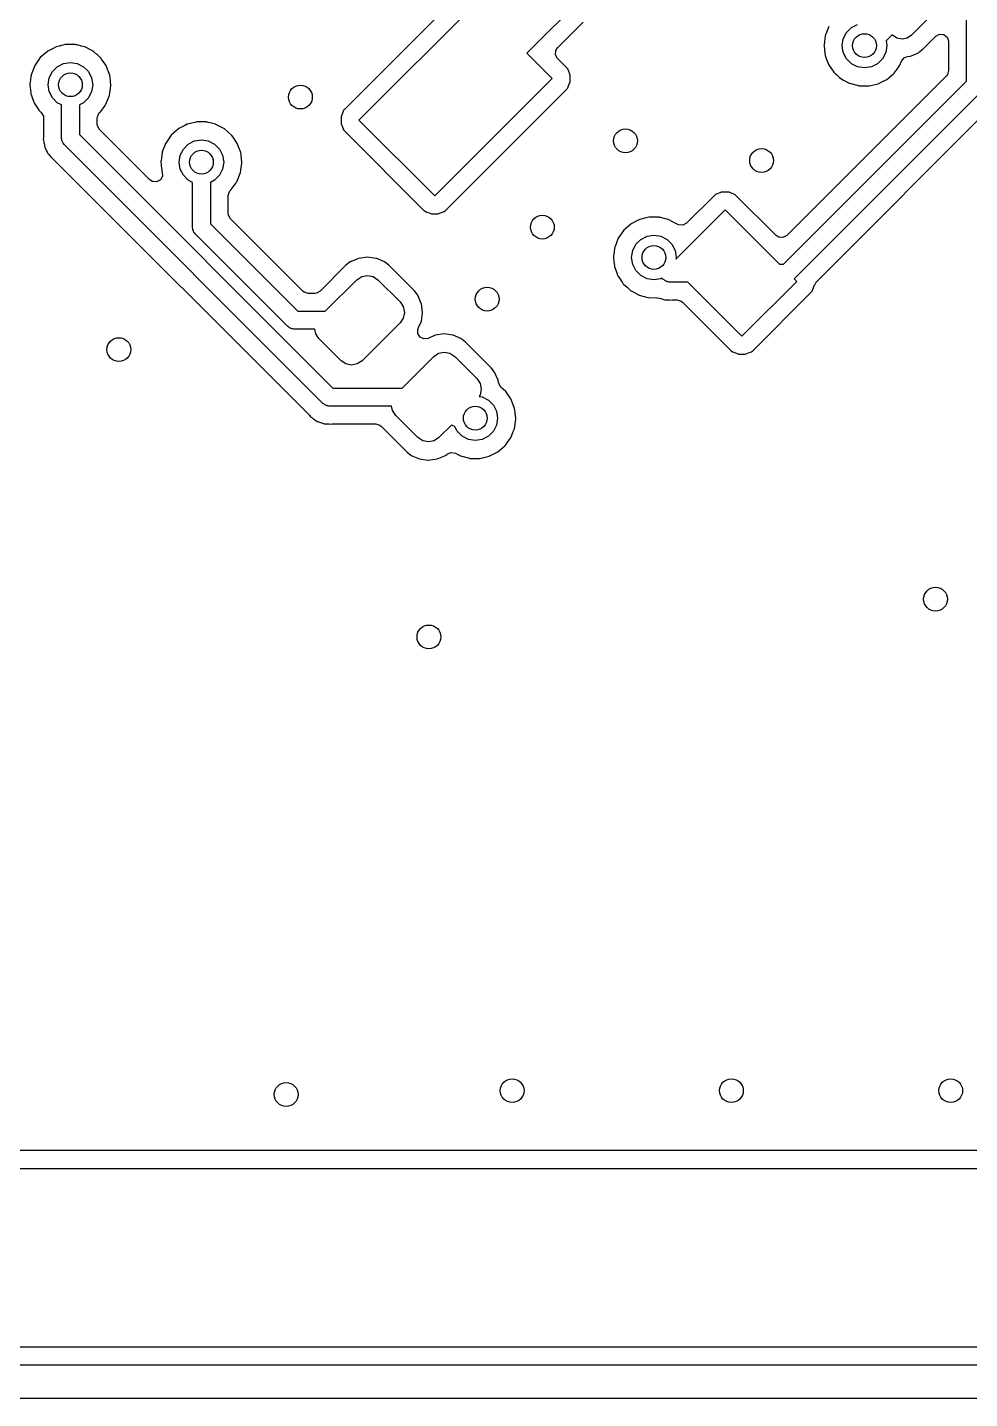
# Model space of a CAD drawing. Extents: x 4.14 to 8.85, y -5.31 to -1.77.
# Drawn here: x 6.35 to 6.973, y -5.314 to -4.407 of the extents above; entities that cross this region are included whole.
import ezdxf

# ---------------------------------------------------------------- set-up
doc = ezdxf.new("R2010")
doc.units = 0
doc.header["$MEASUREMENT"] = 0
doc.layers.add('BLACK', color=7, linetype='CONTINUOUS')

msp = doc.modelspace()

# ---------------------------------------------------------------- linework, layer by layer
at = {"layer": 'BLACK', "linetype": 'CONTINUOUS'}
for p, q in [((6.75571, -4.34809), (6.67981, -4.42399)), ((6.97047, -4.44244), (6.97047, -4.36859)), ((6.63929, -4.38099), (6.55914, -4.46114)), ((6.56875, -4.46827), (6.64642, -4.3906)), ((6.70005, -4.42048), (6.71695, -4.40358)), ((6.89432, -4.40706), (6.89844, -4.40496)), ((6.94806, -4.39814), (6.93414, -4.41206)), ((6.87679, -4.41431), (6.87652, -4.41639)), ((6.87696, -4.41304), (6.87679, -4.41431)), ((6.87701, -4.41263), (6.87696, -4.41304)), ((6.87705, -4.41234), (6.87701, -4.41263)), ((6.87728, -4.41176), (6.87705, -4.41234)), ((6.87781, -4.41039), (6.87728, -4.41176)), ((6.87939, -4.40634), (6.87781, -4.41039)), ((6.88824, -4.419), (6.88896, -4.41444)), ((6.88896, -4.41444), (6.89106, -4.41032)), ((6.89106, -4.41032), (6.89432, -4.40706)), ((6.92134, -4.41179), (6.91727, -4.41587)), ((6.92162, -4.41206), (6.92134, -4.41179)), ((6.92449, -4.41398), (6.92162, -4.41206)), ((6.92788, -4.41466), (6.92449, -4.41398)), ((6.93127, -4.41398), (6.92788, -4.41466)), ((6.93414, -4.41206), (6.93127, -4.41398)), ((6.94137, -4.42156), (6.94863, -4.41431)), ((6.94863, -4.41431), (6.95017, -4.41276)), ((6.94863, -4.41431), (6.94863, -4.41431)), ((6.95017, -4.41276), (6.95263, -4.41142)), ((6.95263, -4.41142), (6.95541, -4.41162)), ((6.95541, -4.41162), (6.95765, -4.4133)), ((6.95765, -4.4133), (6.95863, -4.41592)), ((6.36269, -4.42291), (6.35805, -4.42695)), ((6.36289, -4.42272), (6.36269, -4.42291)), ((6.36349, -4.42242), (6.36289, -4.42272)), ((6.3665, -4.42086), (6.36349, -4.42242)), ((6.36861, -4.41977), (6.3665, -4.42086)), ((6.37049, -4.41932), (6.36861, -4.41977)), ((6.37299, -4.41872), (6.37049, -4.41932)), ((6.37458, -4.41834), (6.37299, -4.41872)), ((6.37487, -4.41827), (6.37458, -4.41834)), ((6.37458, -4.41834), (6.37458, -4.41834)), ((6.37527, -4.41827), (6.37487, -4.41827)), ((6.3769, -4.41828), (6.37527, -4.41827)), ((6.38131, -4.4183), (6.3769, -4.41828)), ((6.3816, -4.41838), (6.38131, -4.4183)), ((6.38165, -4.41839), (6.3816, -4.41838)), ((6.3816, -4.41838), (6.3816, -4.41838)), ((6.38242, -4.41858), (6.38165, -4.41839)), ((6.38165, -4.41839), (6.38165, -4.41839)), ((6.38537, -4.41932), (6.38242, -4.41858)), ((6.38721, -4.41979), (6.38537, -4.41932)), ((6.38755, -4.41987), (6.38721, -4.41979)), ((6.38721, -4.41979), (6.38721, -4.41979)), ((6.39295, -4.42273), (6.38755, -4.41987)), ((6.39298, -4.42274), (6.39295, -4.42273)), ((6.39324, -4.42288), (6.39298, -4.42274)), ((6.39552, -4.42492), (6.39324, -4.42288)), ((6.67981, -4.42399), (6.69653, -4.44071)), ((6.69871, -4.42504), (6.69891, -4.42226)), ((6.69891, -4.42226), (6.70005, -4.42048)), ((6.87625, -4.41843), (6.87621, -4.41872)), ((6.87621, -4.41872), (6.87625, -4.41907)), ((6.87626, -4.41838), (6.87625, -4.41843)), ((6.87625, -4.41907), (6.87682, -4.4242)), ((6.87652, -4.41639), (6.87626, -4.41838)), ((6.87682, -4.4242), (6.87692, -4.42512)), ((6.88896, -4.42356), (6.88824, -4.419)), ((6.89106, -4.42768), (6.88896, -4.42356)), ((6.91704, -4.42356), (6.91494, -4.42768)), ((6.91776, -4.419), (6.91704, -4.42356)), ((6.91727, -4.41587), (6.91776, -4.419)), ((6.9335, -4.42591), (6.9387, -4.42366)), ((6.9387, -4.42366), (6.93964, -4.42292)), ((6.93964, -4.42292), (6.94123, -4.42167)), ((6.94123, -4.42167), (6.94137, -4.42156)), ((6.95863, -4.41592), (6.95864, -4.41627)), ((6.95864, -4.41627), (6.95864, -4.43548)), ((6.35434, -4.43222), (6.352, -4.43822)), ((6.35804, -4.42696), (6.35434, -4.43222)), ((6.35805, -4.42695), (6.35804, -4.42696)), ((6.36601, -4.4362), (6.36927, -4.43294)), ((6.36927, -4.43294), (6.37339, -4.43084)), ((6.37339, -4.43084), (6.37795, -4.43012)), ((6.37795, -4.43012), (6.38251, -4.43084)), ((6.38251, -4.43084), (6.38663, -4.43294)), ((6.38663, -4.43294), (6.3899, -4.4362)), ((6.39606, -4.4254), (6.39552, -4.42492)), ((6.39793, -4.42706), (6.39606, -4.4254)), ((6.39805, -4.42717), (6.39793, -4.42706)), ((6.39822, -4.42741), (6.39805, -4.42717)), ((6.39825, -4.42746), (6.39822, -4.42741)), ((6.39822, -4.42741), (6.39822, -4.42741)), ((6.3986, -4.42797), (6.39825, -4.42746)), ((6.39825, -4.42746), (6.39825, -4.42746)), ((6.40151, -4.43221), (6.3986, -4.42797)), ((6.40169, -4.43247), (6.40151, -4.43221)), ((6.40397, -4.43849), (6.40169, -4.43247)), ((6.70005, -4.4275), (6.69871, -4.42504)), ((6.70614, -4.43358), (6.70005, -4.4275)), ((6.87692, -4.42512), (6.87704, -4.42545)), ((6.87704, -4.42545), (6.87704, -4.42545)), ((6.87704, -4.42545), (6.87865, -4.42986)), ((6.87865, -4.42986), (6.8789, -4.43053)), ((6.8789, -4.43053), (6.879, -4.4308)), ((6.879, -4.4308), (6.87913, -4.43116)), ((6.87913, -4.43116), (6.8793, -4.43141)), ((6.8793, -4.43141), (6.8793, -4.43141)), ((6.8793, -4.43141), (6.87972, -4.43204)), ((6.87972, -4.43204), (6.88232, -4.43591)), ((6.89432, -4.43094), (6.89106, -4.42768)), ((6.89844, -4.43304), (6.89432, -4.43094)), ((6.903, -4.43376), (6.89844, -4.43304)), ((6.90756, -4.43304), (6.903, -4.43376)), ((6.91168, -4.43094), (6.90756, -4.43304)), ((6.91494, -4.42768), (6.91168, -4.43094)), ((6.92463, -4.43448), (6.92648, -4.43191)), ((6.92648, -4.43191), (6.92754, -4.42925)), ((6.92754, -4.42925), (6.92927, -4.42706)), ((6.92927, -4.42706), (6.93147, -4.42619)), ((6.93147, -4.42619), (6.93316, -4.42596)), ((6.93316, -4.42596), (6.9335, -4.42591)), ((6.35156, -4.44157), (6.35121, -4.44427)), ((6.3516, -4.44131), (6.35156, -4.44157)), ((6.35182, -4.4396), (6.3516, -4.44131)), ((6.35197, -4.43852), (6.35182, -4.4396)), ((6.352, -4.43822), (6.35197, -4.43852)), ((6.36319, -4.44488), (6.36391, -4.44032)), ((6.36391, -4.44032), (6.36601, -4.4362)), ((6.3899, -4.4362), (6.39199, -4.44032)), ((6.39199, -4.44032), (6.39272, -4.44488)), ((6.4044, -4.44204), (6.40397, -4.43849)), ((6.40447, -4.44263), (6.4044, -4.44204)), ((6.69653, -4.44071), (6.61886, -4.51838)), ((6.70677, -4.43438), (6.70614, -4.43358)), ((6.70746, -4.43618), (6.70677, -4.43438)), ((6.70813, -4.43791), (6.70746, -4.43618)), ((6.70836, -4.43849), (6.70813, -4.43791)), ((6.70836, -4.43903), (6.70836, -4.43849)), ((6.70836, -4.4396), (6.70836, -4.43903)), ((6.70836, -4.44275), (6.70836, -4.4396)), ((6.84942, -4.56349), (6.97047, -4.44244)), ((6.88232, -4.43591), (6.88272, -4.4365)), ((6.88272, -4.4365), (6.88298, -4.43674)), ((6.88298, -4.43674), (6.88298, -4.43674)), ((6.88298, -4.43674), (6.88364, -4.43734)), ((6.88364, -4.43734), (6.88441, -4.43804)), ((6.88441, -4.43804), (6.88657, -4.44001)), ((6.88657, -4.44001), (6.88748, -4.44084)), ((6.88748, -4.44084), (6.88918, -4.44176)), ((6.88918, -4.44176), (6.89283, -4.44374)), ((6.95719, -4.43899), (6.90346, -4.49271)), ((6.91438, -4.44305), (6.91783, -4.44131)), ((6.91783, -4.44131), (6.92083, -4.43875)), ((6.92083, -4.43875), (6.92245, -4.43736)), ((6.92245, -4.43736), (6.92272, -4.43713)), ((6.92245, -4.43736), (6.92245, -4.43736)), ((6.92272, -4.43713), (6.92293, -4.43685)), ((6.92293, -4.43685), (6.92386, -4.43555)), ((6.92386, -4.43555), (6.92463, -4.43448)), ((6.95785, -4.43816), (6.95719, -4.43899)), ((6.95864, -4.43548), (6.95785, -4.43816)), ((6.35121, -4.44427), (6.35116, -4.4446)), ((6.35116, -4.4446), (6.3512, -4.44495)), ((6.3512, -4.44495), (6.35179, -4.45026)), ((6.35179, -4.45026), (6.35187, -4.451)), ((6.35187, -4.451), (6.35199, -4.45133)), ((6.35199, -4.45133), (6.35199, -4.45133)), ((6.35199, -4.45133), (6.3527, -4.45327)), ((6.36391, -4.44944), (6.36319, -4.44488)), ((6.36601, -4.45356), (6.36391, -4.44944)), ((6.39199, -4.44944), (6.3899, -4.45356)), ((6.39272, -4.44488), (6.39199, -4.44944)), ((6.40383, -4.45182), (6.40471, -4.44562)), ((6.40474, -4.44488), (6.40447, -4.44263)), ((6.40471, -4.44562), (6.40474, -4.44544)), ((6.40474, -4.44544), (6.40474, -4.44488)), ((6.62598, -4.52799), (6.70614, -4.44783)), ((6.70614, -4.44783), (6.70647, -4.4474)), ((6.70647, -4.4474), (6.70651, -4.44736)), ((6.70651, -4.44736), (6.70678, -4.44701)), ((6.70651, -4.44736), (6.70651, -4.44736)), ((6.70678, -4.44701), (6.70731, -4.44564)), ((6.70731, -4.44564), (6.7076, -4.44488)), ((6.7076, -4.44488), (6.70833, -4.44297)), ((6.70833, -4.44297), (6.70836, -4.4429)), ((6.70836, -4.4429), (6.70836, -4.44275)), ((6.98055, -4.44906), (6.85642, -4.57319)), ((6.89283, -4.44374), (6.89314, -4.44391)), ((6.89314, -4.44391), (6.89907, -4.44547)), ((6.89907, -4.44547), (6.89907, -4.44547)), ((6.89907, -4.44547), (6.89929, -4.44552)), ((6.89929, -4.44552), (6.89936, -4.44554)), ((6.89936, -4.44554), (6.90202, -4.44558)), ((6.90202, -4.44558), (6.90258, -4.44559)), ((6.90258, -4.44559), (6.90264, -4.44559)), ((6.90264, -4.44559), (6.90273, -4.44559)), ((6.90273, -4.44559), (6.90545, -4.44564)), ((6.90545, -4.44564), (6.9058, -4.44564)), ((6.9058, -4.44564), (6.90609, -4.44558)), ((6.90609, -4.44558), (6.91207, -4.44421)), ((6.91207, -4.44421), (6.91249, -4.444)), ((6.91249, -4.444), (6.91438, -4.44305)), ((6.3527, -4.45327), (6.3536, -4.45573)), ((6.3536, -4.45573), (6.35383, -4.45634)), ((6.35383, -4.45634), (6.354, -4.45682)), ((6.354, -4.45682), (6.35408, -4.45704)), ((6.35408, -4.45704), (6.35422, -4.45725)), ((6.35422, -4.45725), (6.35428, -4.45734)), ((6.35428, -4.45734), (6.35728, -4.46181)), ((6.36927, -4.45683), (6.36601, -4.45356)), ((6.37205, -4.45824), (6.36927, -4.45683)), ((6.37205, -4.48031), (6.37205, -4.45824)), ((6.38663, -4.45683), (6.38386, -4.45824)), ((6.38386, -4.45824), (6.38386, -4.47787)), ((6.3899, -4.45356), (6.38663, -4.45683)), ((6.39798, -4.46259), (6.40084, -4.45861)), ((6.40084, -4.45861), (6.40125, -4.45803)), ((6.40125, -4.45803), (6.40143, -4.45779)), ((6.40125, -4.45803), (6.40125, -4.45803)), ((6.40143, -4.45779), (6.40362, -4.45234)), ((6.40362, -4.45234), (6.40372, -4.45209)), ((6.40372, -4.45209), (6.40383, -4.45182)), ((6.8712, -4.57514), (6.98797, -4.45838)), ((6.35728, -4.46181), (6.35762, -4.46231)), ((6.35762, -4.46231), (6.35767, -4.46239)), ((6.35767, -4.46239), (6.35789, -4.46259)), ((6.35789, -4.46259), (6.35859, -4.46323)), ((6.35859, -4.46323), (6.36005, -4.46561)), ((6.36005, -4.46561), (6.36022, -4.46689)), ((6.36022, -4.46689), (6.36022, -4.47897)), ((6.39569, -4.467), (6.39596, -4.46607)), ((6.39569, -4.47091), (6.39569, -4.467)), ((6.39596, -4.46607), (6.39648, -4.46431)), ((6.39648, -4.46431), (6.39716, -4.46353)), ((6.39716, -4.46353), (6.39724, -4.46343)), ((6.39724, -4.46343), (6.3974, -4.46324)), ((6.3974, -4.46324), (6.39767, -4.46302)), ((6.39767, -4.46302), (6.39788, -4.46273)), ((6.39788, -4.46273), (6.39798, -4.46259)), ((6.4612, -4.46952), (6.45822, -4.47023)), ((6.46149, -4.46945), (6.4612, -4.46952)), ((6.4612, -4.46952), (6.4612, -4.46952)), ((6.46189, -4.46945), (6.46149, -4.46945)), ((6.46352, -4.46946), (6.46189, -4.46945)), ((6.46792, -4.46948), (6.46352, -4.46946)), ((6.46821, -4.46956), (6.46792, -4.46948)), ((6.46827, -4.46957), (6.46821, -4.46956)), ((6.46821, -4.46956), (6.46821, -4.46956)), ((6.46901, -4.46976), (6.46827, -4.46957)), ((6.46827, -4.46957), (6.46827, -4.46957)), ((6.55742, -4.46476), (6.55691, -4.46607)), ((6.55691, -4.46607), (6.55691, -4.46747)), ((6.55691, -4.46747), (6.55692, -4.46928)), ((6.55692, -4.46928), (6.55692, -4.47005)), ((6.55785, -4.46362), (6.55742, -4.46476)), ((6.55807, -4.46307), (6.55785, -4.46362)), ((6.55834, -4.46237), (6.55807, -4.46307)), ((6.5585, -4.46196), (6.55834, -4.46237)), ((6.55834, -4.46237), (6.55834, -4.46237)), ((6.55881, -4.46156), (6.5585, -4.46196)), ((6.55903, -4.46128), (6.55881, -4.46156)), ((6.55914, -4.46114), (6.55903, -4.46128)), ((6.61886, -4.51838), (6.56875, -4.46827)), ((6.38386, -4.47787), (6.55147, -4.64548)), ((6.3958, -4.47197), (6.39569, -4.47091)), ((6.39714, -4.47442), (6.3958, -4.47197)), ((6.43044, -4.50772), (6.39714, -4.47442)), ((6.44466, -4.47814), (6.44096, -4.4834)), ((6.44475, -4.47806), (6.44466, -4.47814)), ((6.44933, -4.47406), (6.44475, -4.47806)), ((6.44951, -4.47391), (6.44933, -4.47406)), ((6.45009, -4.47361), (6.44951, -4.47391)), ((6.45041, -4.47344), (6.45009, -4.47361)), ((6.45397, -4.4716), (6.45041, -4.47344)), ((6.45523, -4.47095), (6.45397, -4.4716)), ((6.45566, -4.47085), (6.45523, -4.47095)), ((6.45822, -4.47023), (6.45566, -4.47085)), ((6.47027, -4.47007), (6.46901, -4.46976)), ((6.47382, -4.47097), (6.47027, -4.47007)), ((6.47417, -4.47105), (6.47382, -4.47097)), ((6.47382, -4.47097), (6.47382, -4.47097)), ((6.47986, -4.47406), (6.47417, -4.47105)), ((6.48466, -4.47835), (6.47986, -4.47406)), ((6.48554, -4.47963), (6.48466, -4.47835)), ((6.55692, -4.47005), (6.55692, -4.47048)), ((6.55692, -4.47048), (6.55704, -4.47081)), ((6.55704, -4.47081), (6.55733, -4.47155)), ((6.55733, -4.47155), (6.55828, -4.47401)), ((6.55828, -4.47401), (6.55851, -4.47459)), ((6.55851, -4.47459), (6.55863, -4.47475)), ((6.55863, -4.47475), (6.55878, -4.47493)), ((6.55878, -4.47493), (6.55894, -4.47514)), ((6.55894, -4.47514), (6.55914, -4.47539)), ((6.55914, -4.47539), (6.61173, -4.52799)), ((6.36018, -4.47955), (6.36003, -4.48088)), ((6.36003, -4.48088), (6.36009, -4.48124)), ((6.36009, -4.48124), (6.36009, -4.48124)), ((6.36009, -4.48124), (6.36044, -4.48315)), ((6.36022, -4.47897), (6.36018, -4.47955)), ((6.36044, -4.48315), (6.36047, -4.4833)), ((6.36047, -4.4833), (6.3605, -4.48353)), ((6.3605, -4.48353), (6.36074, -4.48515)), ((6.36074, -4.48515), (6.36081, -4.48559)), ((6.36081, -4.48559), (6.36093, -4.48585)), ((6.36093, -4.48585), (6.36098, -4.48612)), ((6.36098, -4.48612), (6.36199, -4.48807)), ((6.37225, -4.48107), (6.37205, -4.48031)), ((6.37225, -4.48184), (6.37225, -4.48107)), ((6.37264, -4.48252), (6.37225, -4.48184)), ((6.37284, -4.48327), (6.37264, -4.48252)), ((6.37339, -4.48382), (6.37284, -4.48327)), ((6.37378, -4.48449), (6.37339, -4.48382)), ((6.54485, -4.65556), (6.37378, -4.48449)), ((6.44059, -4.48434), (6.4391, -4.48817)), ((6.44083, -4.48373), (6.44059, -4.48434)), ((6.44086, -4.48365), (6.44083, -4.48373)), ((6.44083, -4.48373), (6.44083, -4.48373)), ((6.44096, -4.4834), (6.44086, -4.48365)), ((6.45053, -4.4915), (6.45262, -4.48739)), ((6.45262, -4.48739), (6.45589, -4.48412)), ((6.45589, -4.48412), (6.46, -4.48202)), ((6.46, -4.48202), (6.46457, -4.4813)), ((6.46457, -4.4813), (6.46913, -4.48202)), ((6.46913, -4.48202), (6.47324, -4.48412)), ((6.47324, -4.48412), (6.47651, -4.48739)), ((6.47651, -4.48739), (6.47861, -4.4915)), ((6.48635, -4.48081), (6.48554, -4.47963)), ((6.48831, -4.48365), (6.48635, -4.48081)), ((6.49058, -4.48967), (6.48831, -4.48365)), ((6.36199, -4.48807), (6.36205, -4.48818)), ((6.36205, -4.48818), (6.36212, -4.48831)), ((6.36212, -4.48831), (6.36212, -4.48832)), ((6.36212, -4.48832), (6.36212, -4.48833)), ((6.36212, -4.48833), (6.36312, -4.4904)), ((6.36312, -4.4904), (6.36331, -4.49061)), ((6.36331, -4.49061), (6.36331, -4.49061)), ((6.36331, -4.49061), (6.36331, -4.49061)), ((6.36331, -4.49061), (6.36344, -4.49086)), ((6.36344, -4.49086), (6.36361, -4.49106)), ((6.36361, -4.49106), (6.36508, -4.49252)), ((6.36508, -4.49252), (6.36521, -4.49266)), ((6.36521, -4.49266), (6.36552, -4.493)), ((6.36552, -4.493), (6.36568, -4.49317)), ((6.36568, -4.49317), (6.3665, -4.49405)), ((6.3665, -4.49405), (6.36674, -4.49431)), ((6.36674, -4.49431), (6.36699, -4.49446)), ((6.36699, -4.49446), (6.36699, -4.49446)), ((6.36699, -4.49446), (6.367, -4.49446)), ((6.367, -4.49446), (6.3672, -4.49465)), ((6.3672, -4.49465), (6.53553, -4.66298)), ((6.43783, -4.4954), (6.43778, -4.49578)), ((6.43778, -4.49578), (6.43826, -4.50018)), ((6.43785, -4.49527), (6.43783, -4.4954)), ((6.43858, -4.4897), (6.43785, -4.49527)), ((6.43862, -4.4894), (6.43858, -4.4897)), ((6.4391, -4.48817), (6.43862, -4.4894)), ((6.4498, -4.49606), (6.45053, -4.4915)), ((6.45053, -4.50063), (6.4498, -4.49606)), ((6.47861, -4.4915), (6.47933, -4.49606)), ((6.47933, -4.49606), (6.47861, -4.50063)), ((6.49075, -4.49107), (6.49058, -4.48967)), ((6.49085, -4.49186), (6.49075, -4.49107)), ((6.49136, -4.49606), (6.49085, -4.49186)), ((6.49112, -4.49826), (6.49133, -4.49676)), ((6.49133, -4.49676), (6.49135, -4.49662)), ((6.49135, -4.49662), (6.49136, -4.49606)), ((6.90346, -4.49271), (6.85158, -4.5446)), ((6.43879, -4.50529), (6.43743, -4.50774)), ((6.43826, -4.50018), (6.43831, -4.50063)), ((6.43831, -4.50063), (6.43839, -4.50132)), ((6.43839, -4.50132), (6.43848, -4.50218)), ((6.43848, -4.50218), (6.43859, -4.50246)), ((6.43859, -4.50246), (6.4386, -4.5025)), ((6.4386, -4.5025), (6.43861, -4.50254)), ((6.43861, -4.50254), (6.43866, -4.50275)), ((6.43866, -4.50275), (6.43862, -4.50276)), ((6.43862, -4.50276), (6.43879, -4.50529)), ((6.45262, -4.50474), (6.45053, -4.50063)), ((6.45589, -4.50801), (6.45262, -4.50474)), ((6.47651, -4.50474), (6.47324, -4.50801)), ((6.47861, -4.50063), (6.47651, -4.50474)), ((6.48804, -4.50897), (6.49044, -4.503)), ((6.49044, -4.503), (6.49047, -4.50283)), ((6.49047, -4.50283), (6.49093, -4.49957)), ((6.49093, -4.49957), (6.49112, -4.49826)), ((6.43218, -4.50885), (6.43044, -4.50772)), ((6.43497, -4.50906), (6.43218, -4.50885)), ((6.43743, -4.50774), (6.43497, -4.50906)), ((6.45866, -4.50942), (6.45589, -4.50801)), ((6.45866, -4.53937), (6.45866, -4.50942)), ((6.47324, -4.50801), (6.47047, -4.50942)), ((6.47047, -4.50942), (6.47047, -4.53692)), ((6.48309, -4.5155), (6.48377, -4.51471)), ((6.48377, -4.51471), (6.48385, -4.51461)), ((6.48385, -4.51461), (6.48402, -4.51443)), ((6.48402, -4.51443), (6.48429, -4.5142)), ((6.48429, -4.5142), (6.48431, -4.51416)), ((6.48431, -4.51416), (6.48754, -4.50967)), ((6.48754, -4.50967), (6.48787, -4.50921)), ((6.48787, -4.50921), (6.48804, -4.50897)), ((6.48787, -4.50921), (6.48787, -4.50921)), ((6.4823, -4.51818), (6.48309, -4.5155)), ((6.4823, -4.52997), (6.4823, -4.51818)), ((6.80374, -4.51803), (6.78531, -4.53646)), ((6.80421, -4.51766), (6.80374, -4.51803)), ((6.8043, -4.51759), (6.80421, -4.51766)), ((6.80454, -4.51739), (6.8043, -4.51759)), ((6.80489, -4.51726), (6.80454, -4.51739)), ((6.80732, -4.51632), (6.80489, -4.51726)), ((6.80815, -4.516), (6.80732, -4.51632)), ((6.80865, -4.5158), (6.80815, -4.516)), ((6.80815, -4.516), (6.80815, -4.516)), ((6.81086, -4.5158), (6.80865, -4.5158)), ((6.81217, -4.5158), (6.81086, -4.5158)), ((6.81252, -4.5158), (6.81217, -4.5158)), ((6.81306, -4.5158), (6.81252, -4.5158)), ((6.81349, -4.51596), (6.81306, -4.5158)), ((6.81437, -4.5163), (6.81349, -4.51596)), ((6.81349, -4.51596), (6.81349, -4.51596)), ((6.81628, -4.51704), (6.81437, -4.5163)), ((6.81717, -4.51738), (6.81628, -4.51704)), ((6.81799, -4.51803), (6.81717, -4.51738)), ((6.84456, -4.5446), (6.81799, -4.51803)), ((6.48242, -4.53102), (6.4823, -4.52997)), ((6.48376, -4.53348), (6.48242, -4.53102)), ((6.61173, -4.52799), (6.61187, -4.52809)), ((6.61187, -4.52809), (6.6122, -4.52836)), ((6.6122, -4.52836), (6.6122, -4.52836)), ((6.6122, -4.52836), (6.61255, -4.52863)), ((6.61255, -4.52863), (6.61296, -4.52879)), ((6.61296, -4.52879), (6.61296, -4.52879)), ((6.61296, -4.52879), (6.61359, -4.52903)), ((6.61359, -4.52903), (6.6152, -4.52965)), ((6.6152, -4.52965), (6.61666, -4.53021)), ((6.61666, -4.53021), (6.61885, -4.53021)), ((6.61885, -4.53021), (6.62053, -4.53021)), ((6.62053, -4.53021), (6.62107, -4.53021)), ((6.62107, -4.53021), (6.6215, -4.53004)), ((6.6215, -4.53004), (6.62518, -4.52862)), ((6.6215, -4.53004), (6.6215, -4.53004)), ((6.62518, -4.52862), (6.62598, -4.52799)), ((6.75845, -4.53298), (6.75621, -4.53352)), ((6.76041, -4.53251), (6.75845, -4.53298)), ((6.7607, -4.53244), (6.76041, -4.53251)), ((6.76041, -4.53251), (6.76041, -4.53251)), ((6.7611, -4.53244), (6.7607, -4.53244)), ((6.76273, -4.53245), (6.7611, -4.53244)), ((6.76714, -4.53248), (6.76273, -4.53245)), ((6.76743, -4.53255), (6.76714, -4.53248)), ((6.76748, -4.53256), (6.76743, -4.53255)), ((6.76743, -4.53255), (6.76743, -4.53255)), ((6.76802, -4.5327), (6.76748, -4.53256)), ((6.76748, -4.53256), (6.76748, -4.53256)), ((6.77137, -4.53354), (6.76802, -4.5327)), ((6.77837, -4.56013), (6.81087, -4.52763)), ((6.81087, -4.52763), (6.84672, -4.56349)), ((6.45886, -4.54012), (6.45866, -4.53937)), ((6.45886, -4.5409), (6.45886, -4.54012)), ((6.45925, -4.54157), (6.45886, -4.5409)), ((6.45945, -4.54232), (6.45925, -4.54157)), ((6.47047, -4.53692), (6.52822, -4.59468)), ((6.53167, -4.58139), (6.48376, -4.53348)), ((6.74387, -4.54113), (6.74017, -4.5464)), ((6.74394, -4.54107), (6.74387, -4.54113)), ((6.74854, -4.53706), (6.74394, -4.54107)), ((6.74872, -4.5369), (6.74854, -4.53706)), ((6.74918, -4.53666), (6.74872, -4.5369)), ((6.75249, -4.53495), (6.74918, -4.53666)), ((6.75444, -4.53395), (6.75249, -4.53495)), ((6.75621, -4.53352), (6.75444, -4.53395)), ((6.77304, -4.53396), (6.77137, -4.53354)), ((6.77338, -4.53404), (6.77304, -4.53396)), ((6.77304, -4.53396), (6.77304, -4.53396)), ((6.77369, -4.53421), (6.77338, -4.53404)), ((6.77464, -4.53471), (6.77369, -4.53421)), ((6.7752, -4.53501), (6.77464, -4.53471)), ((6.77907, -4.53706), (6.7752, -4.53501)), ((6.77914, -4.53712), (6.77907, -4.53706)), ((6.78006, -4.5376), (6.77914, -4.53712)), ((6.78285, -4.5378), (6.78006, -4.5376)), ((6.78531, -4.53646), (6.78285, -4.5378)), ((6.46, -4.54287), (6.45945, -4.54232)), ((6.46039, -4.54355), (6.46, -4.54287)), ((6.5216, -4.60476), (6.46039, -4.54355)), ((6.74017, -4.5464), (6.73783, -4.55239)), ((6.74974, -4.55449), (6.75184, -4.55038)), ((6.75184, -4.55038), (6.7551, -4.54711)), ((6.7551, -4.54711), (6.75922, -4.54501)), ((6.75922, -4.54501), (6.76378, -4.54429)), ((6.76378, -4.54429), (6.76834, -4.54501)), ((6.76834, -4.54501), (6.77246, -4.54711)), ((6.77246, -4.54711), (6.77572, -4.55038)), ((6.77572, -4.55038), (6.77782, -4.55449)), ((6.84634, -4.54574), (6.84456, -4.5446)), ((6.84912, -4.54594), (6.84634, -4.54574)), ((6.85158, -4.5446), (6.84912, -4.54594)), ((6.56811, -4.55981), (6.56637, -4.56056)), ((6.56842, -4.55967), (6.56811, -4.55981)), ((6.56811, -4.55981), (6.56811, -4.55981)), ((6.57431, -4.55887), (6.56842, -4.55967)), ((6.58019, -4.55967), (6.57431, -4.55887)), ((6.5805, -4.55981), (6.58019, -4.55967)), ((6.58564, -4.56203), (6.5805, -4.55981)), ((6.5805, -4.55981), (6.5805, -4.55981)), ((6.73705, -4.55832), (6.73699, -4.55877)), ((6.73699, -4.55877), (6.73734, -4.5619)), ((6.73746, -4.55525), (6.73705, -4.55832)), ((6.73772, -4.55324), (6.73746, -4.55525)), ((6.73776, -4.5529), (6.73772, -4.55324)), ((6.73779, -4.55269), (6.73776, -4.5529)), ((6.73783, -4.55239), (6.73779, -4.55269)), ((6.74902, -4.55906), (6.74974, -4.55449)), ((6.74974, -4.56362), (6.74902, -4.55906)), ((6.77782, -4.55449), (6.77854, -4.55906)), ((6.77854, -4.55906), (6.77837, -4.56013)), ((6.56017, -4.56423), (6.54301, -4.58139)), ((6.56297, -4.56203), (6.56017, -4.56423)), ((6.56637, -4.56056), (6.56297, -4.56203)), ((6.58844, -4.56423), (6.58564, -4.56203)), ((6.60544, -4.58123), (6.58844, -4.56423)), ((6.73734, -4.5619), (6.73761, -4.56439)), ((6.73761, -4.56439), (6.7377, -4.56517)), ((6.7377, -4.56517), (6.73816, -4.56644)), ((6.73816, -4.56644), (6.73916, -4.56918)), ((6.73916, -4.56918), (6.73955, -4.57024)), ((6.75184, -4.56773), (6.74974, -4.56362)), ((6.7551, -4.571), (6.75184, -4.56773)), ((6.84672, -4.56349), (6.84942, -4.56349)), ((6.54646, -4.59468), (6.56735, -4.57379)), ((6.56735, -4.57379), (6.57054, -4.57165)), ((6.57054, -4.57165), (6.57431, -4.5709)), ((6.57431, -4.5709), (6.57807, -4.57165)), ((6.57807, -4.57165), (6.58126, -4.57379)), ((6.58126, -4.57379), (6.59588, -4.5884)), ((6.73955, -4.57024), (6.73991, -4.57122)), ((6.73991, -4.57122), (6.74011, -4.57151)), ((6.74011, -4.57151), (6.74275, -4.57544)), ((6.74275, -4.57544), (6.74333, -4.57631)), ((6.74333, -4.57631), (6.74333, -4.57631)), ((6.74333, -4.57631), (6.74344, -4.57647)), ((6.74344, -4.57647), (6.7435, -4.57656)), ((6.7435, -4.57656), (6.74376, -4.5768)), ((6.74376, -4.5768), (6.74376, -4.5768)), ((6.74376, -4.5768), (6.74598, -4.57882)), ((6.75922, -4.5731), (6.7551, -4.571)), ((6.76378, -4.57382), (6.75922, -4.5731)), ((6.76834, -4.5731), (6.76378, -4.57382)), ((6.76909, -4.57272), (6.76834, -4.5731)), ((6.76994, -4.57357), (6.76909, -4.57272)), ((6.77061, -4.57396), (6.76994, -4.57357)), ((6.77116, -4.57451), (6.77061, -4.57396)), ((6.77191, -4.57471), (6.77116, -4.57451)), ((6.77259, -4.5751), (6.77191, -4.57471)), ((6.77337, -4.5751), (6.77259, -4.5751)), ((6.77412, -4.5753), (6.77337, -4.5751)), ((6.78615, -4.5753), (6.77412, -4.5753)), ((6.822, -4.61115), (6.78615, -4.5753)), ((6.85819, -4.57496), (6.822, -4.61115)), ((6.85642, -4.57319), (6.85819, -4.57496)), ((6.86844, -4.58127), (6.87003, -4.57715)), ((6.87003, -4.57715), (6.87012, -4.57719)), ((6.87012, -4.57719), (6.87059, -4.57631)), ((6.87059, -4.57631), (6.87107, -4.5753)), ((6.87107, -4.5753), (6.87118, -4.57517)), ((6.87118, -4.57517), (6.8712, -4.57514)), ((6.5325, -4.58206), (6.53167, -4.58139)), ((6.53518, -4.58285), (6.5325, -4.58206)), ((6.5395, -4.58285), (6.53518, -4.58285)), ((6.54056, -4.58273), (6.5395, -4.58285)), ((6.54301, -4.58139), (6.54056, -4.58273)), ((6.60763, -4.58403), (6.60544, -4.58123)), ((6.60998, -4.58945), (6.60763, -4.58403)), ((6.74598, -4.57882), (6.74743, -4.58014)), ((6.74743, -4.58014), (6.74826, -4.58089)), ((6.74826, -4.58089), (6.75045, -4.58208)), ((6.75045, -4.58208), (6.75365, -4.58382)), ((6.75365, -4.58382), (6.75365, -4.58382)), ((6.75365, -4.58382), (6.75374, -4.58387)), ((6.75374, -4.58387), (6.75392, -4.58396)), ((6.75392, -4.58396), (6.75985, -4.58552)), ((6.75985, -4.58552), (6.75985, -4.58552)), ((6.75985, -4.58552), (6.76014, -4.5856)), ((6.76014, -4.5856), (6.76601, -4.58569)), ((6.76601, -4.58569), (6.76601, -4.58569)), ((6.76601, -4.58569), (6.76614, -4.58569)), ((6.76614, -4.58569), (6.76756, -4.58592)), ((6.76756, -4.58592), (6.76843, -4.5862)), ((6.76843, -4.5862), (6.76857, -4.58625)), ((6.76857, -4.58625), (6.76859, -4.58625)), ((6.76859, -4.58625), (6.76859, -4.58625)), ((6.76859, -4.58625), (6.77076, -4.58701)), ((6.77076, -4.58701), (6.77104, -4.58702)), ((6.77104, -4.58702), (6.77104, -4.58702)), ((6.77104, -4.58702), (6.77104, -4.58702)), ((6.77104, -4.58702), (6.77131, -4.58711)), ((6.77131, -4.58711), (6.77157, -4.58713)), ((6.77157, -4.58713), (6.77364, -4.58713)), ((6.77364, -4.58713), (6.77384, -4.58713)), ((6.77384, -4.58713), (6.77386, -4.58713)), ((6.77386, -4.58713), (6.77386, -4.58713)), ((6.77386, -4.58713), (6.77407, -4.58714)), ((6.77407, -4.58714), (6.77608, -4.58722)), ((6.77608, -4.58722), (6.77638, -4.58714)), ((6.77638, -4.58714), (6.77665, -4.58713)), ((6.77665, -4.58713), (6.77919, -4.58713)), ((6.77919, -4.58713), (6.78188, -4.58792)), ((6.82912, -4.62076), (6.8678, -4.58208)), ((6.8678, -4.58208), (6.86844, -4.58127)), ((6.52822, -4.59468), (6.54646, -4.59468)), ((6.59588, -4.5884), (6.59801, -4.59159)), ((6.59801, -4.59159), (6.59876, -4.59536)), ((6.59876, -4.59536), (6.59801, -4.59913)), ((6.60999, -4.58948), (6.60998, -4.58945)), ((6.6108, -4.59536), (6.60999, -4.58948)), ((6.60999, -4.60124), (6.6108, -4.59536)), ((6.78188, -4.58792), (6.7827, -4.58858)), ((6.7827, -4.58858), (6.81488, -4.62076)), ((6.52228, -4.60515), (6.5216, -4.60476)), ((6.52283, -4.6057), (6.52228, -4.60515)), ((6.59588, -4.60232), (6.57083, -4.62738)), ((6.59801, -4.59913), (6.59588, -4.60232)), ((6.60792, -4.60603), (6.60818, -4.60542)), ((6.60818, -4.60542), (6.60999, -4.60124)), ((6.52358, -4.6059), (6.52283, -4.6057)), ((6.52425, -4.60629), (6.52358, -4.6059)), ((6.52503, -4.60629), (6.52425, -4.60629)), ((6.52578, -4.60649), (6.52503, -4.60629)), ((6.53954, -4.60649), (6.52578, -4.60649)), ((6.54016, -4.60957), (6.53954, -4.60649)), ((6.54229, -4.61276), (6.54016, -4.60957)), ((6.55691, -4.62738), (6.54229, -4.61276)), ((6.60769, -4.6093), (6.60774, -4.60651)), ((6.60915, -4.61168), (6.60769, -4.6093)), ((6.60774, -4.60651), (6.60792, -4.60603)), ((6.61167, -4.61289), (6.60915, -4.61168)), ((6.61444, -4.61255), (6.61167, -4.61289)), ((6.61923, -4.61048), (6.61444, -4.61255)), ((6.62511, -4.60968), (6.61923, -4.61048)), ((6.63099, -4.61048), (6.62511, -4.60968)), ((6.63644, -4.61284), (6.63099, -4.61048)), ((6.63708, -4.61334), (6.63644, -4.61284)), ((6.63925, -4.61504), (6.63708, -4.61334)), ((6.61815, -4.62459), (6.62134, -4.62246)), ((6.62134, -4.62246), (6.62511, -4.62171)), ((6.62511, -4.62171), (6.62888, -4.62246)), ((6.62888, -4.62246), (6.63207, -4.62459)), ((6.65624, -4.63203), (6.63925, -4.61504)), ((6.81488, -4.62076), (6.8157, -4.6214)), ((6.8157, -4.6214), (6.81602, -4.62153)), ((6.81602, -4.62153), (6.81938, -4.62282)), ((6.81938, -4.62282), (6.81938, -4.62282)), ((6.81938, -4.62282), (6.81981, -4.62298)), ((6.81981, -4.62298), (6.82035, -4.62298)), ((6.82035, -4.62298), (6.8207, -4.62298)), ((6.8207, -4.62298), (6.82201, -4.62298)), ((6.82201, -4.62298), (6.82422, -4.62298)), ((6.82422, -4.62298), (6.82636, -4.62215)), ((6.82636, -4.62215), (6.82685, -4.62196)), ((6.82685, -4.62196), (6.82833, -4.62139)), ((6.82833, -4.62139), (6.82912, -4.62076)), ((6.5601, -4.62951), (6.55691, -4.62738)), ((6.56387, -4.63026), (6.5601, -4.62951)), ((6.56763, -4.62951), (6.56387, -4.63026)), ((6.57083, -4.62738), (6.56763, -4.62951)), ((6.59726, -4.64548), (6.61815, -4.62459)), ((6.63207, -4.62459), (6.64669, -4.63921)), ((6.65844, -4.63483), (6.65624, -4.63203)), ((6.64669, -4.63921), (6.64882, -4.6424)), ((6.6608, -4.64028), (6.65844, -4.63483)), ((6.66084, -4.64062), (6.6608, -4.64028)), ((6.66101, -4.64181), (6.66084, -4.64062)), ((6.66114, -4.64246), (6.66101, -4.64181)), ((6.55147, -4.64548), (6.59726, -4.64548)), ((6.64882, -4.64993), (6.64812, -4.65098)), ((6.64812, -4.65098), (6.65023, -4.65131)), ((6.64882, -4.6424), (6.64957, -4.64617)), ((6.64957, -4.64617), (6.64882, -4.64993)), ((6.66262, -4.64484), (6.66114, -4.64246)), ((6.66287, -4.64506), (6.66262, -4.64484)), ((6.66427, -4.6463), (6.66287, -4.64506)), ((6.66576, -4.64764), (6.66427, -4.6463)), ((6.66907, -4.65245), (6.66576, -4.64764)), ((6.54552, -4.65595), (6.54485, -4.65556)), ((6.54607, -4.6565), (6.54552, -4.65595)), ((6.54682, -4.6567), (6.54607, -4.6565)), ((6.5475, -4.65709), (6.54682, -4.6567)), ((6.54827, -4.65709), (6.5475, -4.65709)), ((6.54902, -4.65729), (6.54827, -4.65709)), ((6.59035, -4.65729), (6.54902, -4.65729)), ((6.59096, -4.66037), (6.59035, -4.65729)), ((6.65023, -4.65131), (6.65435, -4.65341)), ((6.65435, -4.65341), (6.65761, -4.65668)), ((6.65761, -4.65668), (6.65971, -4.66079)), ((6.66941, -4.65294), (6.66907, -4.65245)), ((6.67169, -4.65896), (6.66941, -4.65294)), ((6.67199, -4.66147), (6.67169, -4.65896)), ((6.53553, -4.66298), (6.53592, -4.66341)), ((6.53592, -4.66341), (6.53595, -4.66345)), ((6.53595, -4.66345), (6.53595, -4.66345)), ((6.53595, -4.66345), (6.53675, -4.66446)), ((6.53675, -4.66446), (6.53711, -4.66471)), ((6.53711, -4.66471), (6.53711, -4.66471)), ((6.53711, -4.66471), (6.53747, -4.66496)), ((6.53747, -4.66496), (6.53853, -4.66569)), ((6.53853, -4.66569), (6.53865, -4.66578)), ((6.53865, -4.66578), (6.53877, -4.66587)), ((6.53877, -4.66587), (6.53927, -4.66624)), ((6.53927, -4.66624), (6.54017, -4.6669)), ((6.54017, -4.6669), (6.54063, -4.66724)), ((6.54063, -4.66724), (6.5409, -4.66733)), ((6.5409, -4.66733), (6.54113, -4.66749)), ((6.54113, -4.66749), (6.54155, -4.66763)), ((6.54155, -4.66763), (6.54332, -4.66819)), ((6.54332, -4.66819), (6.54334, -4.66819)), ((6.54334, -4.66819), (6.54348, -4.66824)), ((6.54348, -4.66824), (6.5435, -4.66824)), ((6.5435, -4.66824), (6.54531, -4.66888)), ((6.54531, -4.66888), (6.54531, -4.66888)), ((6.54531, -4.66888), (6.54566, -4.66901)), ((6.54566, -4.66901), (6.54595, -4.66902)), ((6.54595, -4.66902), (6.54595, -4.66902)), ((6.54595, -4.66902), (6.54595, -4.66902)), ((6.54595, -4.66902), (6.54622, -4.6691)), ((6.54622, -4.6691), (6.54648, -4.66912)), ((6.54648, -4.66912), (6.54855, -4.66912)), ((6.54855, -4.66912), (6.54875, -4.66913)), ((6.54875, -4.66913), (6.54877, -4.66913)), ((6.54877, -4.66913), (6.54877, -4.66913)), ((6.54877, -4.66913), (6.54898, -4.66914)), ((6.54898, -4.66914), (6.55099, -4.66922)), ((6.55099, -4.66922), (6.55128, -4.66914)), ((6.55128, -4.66914), (6.55156, -4.66912)), ((6.55156, -4.66912), (6.57989, -4.66912)), ((6.57989, -4.66912), (6.58257, -4.66991)), ((6.5931, -4.66357), (6.59096, -4.66037)), ((6.60771, -4.67818), (6.5931, -4.66357)), ((6.65971, -4.66079), (6.66043, -4.66535)), ((6.66043, -4.66535), (6.65971, -4.66992)), ((6.67175, -4.67084), (6.67245, -4.66592)), ((6.6721, -4.6624), (6.67199, -4.66147)), ((6.67241, -4.66496), (6.6721, -4.6624)), ((6.67246, -4.66535), (6.67241, -4.66496)), ((6.67245, -4.66592), (6.67246, -4.66535)), ((6.58257, -4.66991), (6.58354, -4.67074)), ((6.58354, -4.67074), (6.58354, -4.67074)), ((6.58354, -4.67074), (6.60054, -4.68774)), ((6.6109, -4.68032), (6.60771, -4.67818)), ((6.62163, -4.67818), (6.61844, -4.68032)), ((6.63006, -4.66975), (6.62163, -4.67818)), ((6.63036, -4.66992), (6.63006, -4.66975)), ((6.63091, -4.67047), (6.63036, -4.66992)), ((6.63166, -4.67067), (6.63091, -4.67047)), ((6.63216, -4.67096), (6.63166, -4.67067)), ((6.63373, -4.67403), (6.63216, -4.67096)), ((6.63699, -4.6773), (6.63373, -4.67403)), ((6.64111, -4.6794), (6.63699, -4.6773)), ((6.65435, -4.6773), (6.65023, -4.6794)), ((6.65761, -4.67403), (6.65435, -4.6773)), ((6.65971, -4.66992), (6.65761, -4.67403)), ((6.66915, -4.67826), (6.67076, -4.67423)), ((6.67076, -4.67423), (6.67155, -4.67229)), ((6.67155, -4.67229), (6.67175, -4.67084)), ((6.61467, -4.68106), (6.6109, -4.68032)), ((6.61844, -4.68032), (6.61467, -4.68106)), ((6.64567, -4.68012), (6.64111, -4.6794)), ((6.65023, -4.6794), (6.64567, -4.68012)), ((6.66049, -4.68767), (6.66512, -4.68372)), ((6.66512, -4.68372), (6.66539, -4.68349)), ((6.66512, -4.68372), (6.66512, -4.68372)), ((6.66539, -4.68349), (6.6656, -4.6832)), ((6.6656, -4.6832), (6.66871, -4.67887)), ((6.66871, -4.67887), (6.66897, -4.6785)), ((6.66897, -4.6785), (6.66915, -4.67826)), ((6.66897, -4.6785), (6.66897, -4.6785)), ((6.60054, -4.68774), (6.60334, -4.68994)), ((6.60334, -4.68994), (6.60769, -4.69182)), ((6.60769, -4.69182), (6.6081, -4.692)), ((6.6081, -4.692), (6.60879, -4.69229)), ((6.60879, -4.69229), (6.61428, -4.69305)), ((6.61428, -4.69305), (6.61467, -4.6931)), ((6.61467, -4.6931), (6.62055, -4.69229)), ((6.62055, -4.69229), (6.626, -4.68994)), ((6.626, -4.68994), (6.62674, -4.68936)), ((6.62674, -4.68936), (6.6272, -4.68899)), ((6.6272, -4.68899), (6.6298, -4.68796)), ((6.6298, -4.68796), (6.63263, -4.68854)), ((6.63263, -4.68854), (6.63405, -4.68931)), ((6.63405, -4.68931), (6.6355, -4.69009)), ((6.6355, -4.69009), (6.6355, -4.69009)), ((6.6355, -4.69009), (6.63581, -4.69026)), ((6.63581, -4.69026), (6.64174, -4.69182)), ((6.64174, -4.69182), (6.64174, -4.69182)), ((6.64174, -4.69182), (6.64203, -4.6919)), ((6.64203, -4.6919), (6.64469, -4.69194)), ((6.64469, -4.69194), (6.64525, -4.69195)), ((6.64525, -4.69195), (6.64531, -4.69195)), ((6.64531, -4.69195), (6.6454, -4.69195)), ((6.6454, -4.69195), (6.64812, -4.69199)), ((6.64812, -4.69199), (6.64847, -4.692)), ((6.64847, -4.692), (6.64849, -4.69199)), ((6.64849, -4.69199), (6.64876, -4.69193)), ((6.64876, -4.69193), (6.65474, -4.69056)), ((6.65474, -4.69056), (6.65516, -4.69035)), ((6.65516, -4.69035), (6.6557, -4.69008)), ((6.6557, -4.69008), (6.66049, -4.68767)), ((7.38197, -5.14959), (6.19677, -5.14959)), ((6.18982, -5.16142), (7.38892, -5.16142)), ((7.41339, -5.27953), (6.16535, -5.27953)), ((6.16662, -5.29136), (7.41118, -5.29136)), ((7.67085, -5.3136), (4.14018, -5.3136))]:
    msp.add_line(p, q, dxfattribs=at)
at = {"layer": 'BLACK'}
for centre in [(6.903, -4.419), (6.37795, -4.44488), (6.53, -4.453), (6.745, -4.482), (6.835, -4.495), (6.46457, -4.49606), (6.69, -4.539), (6.76378, -4.55906), (6.65354, -4.58661), (6.41, -4.62), (6.64567, -4.66535), (6.95, -4.785), (6.615, -4.81), (6.67, -5.11), (6.815, -5.11), (6.96, -5.11), (6.52061, -5.11256)]:
    msp.add_circle(centre, 0.00787, dxfattribs=at)

doc.saveas('drawing.dxf')
